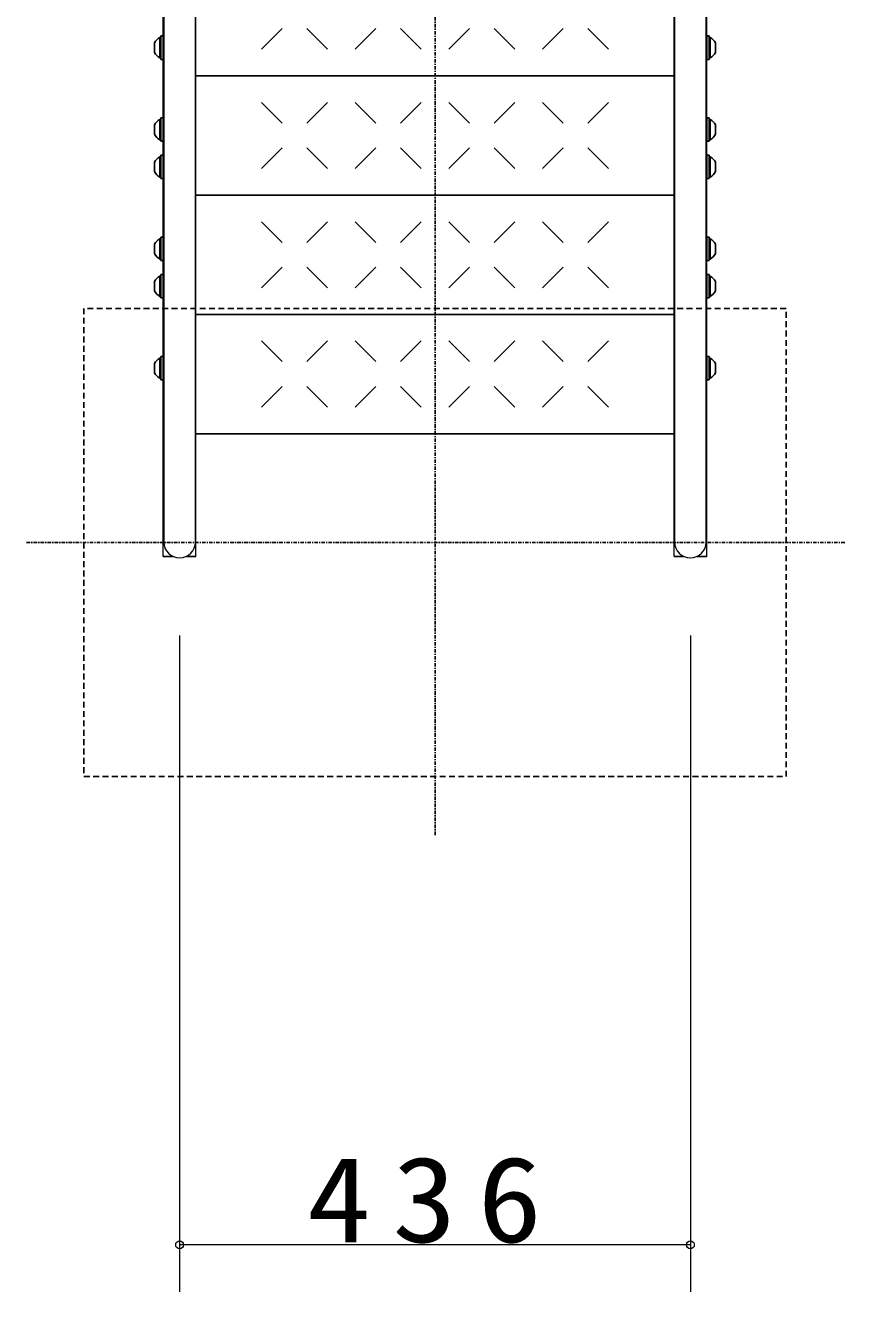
# Model space of a CAD drawing. Units: millimetres at full size; details may follow other scales. Extents: x -15630 to 0, y -2472 to 10680.
# Drawn here: x -10880 to -10180, y 7385 to 8467 of the extents above; entities that cross this region are included whole.
import ezdxf

# ---------------------------------------------------------------- set-up
doc = ezdxf.new("R2010")
doc.units = ezdxf.units.MM
doc.linetypes.add('USER2', pattern=[6, 3, -1, 1, -1])
doc.linetypes.add('USER4', pattern=[8, 5, -3])
doc.layers.add('線', color=2, linetype='Continuous', lineweight=25)
doc.layers.add('補助', color=2, linetype='Continuous', lineweight=13)
doc.styles.add('ＭＳ ゴシック', font='')
doc.styles.get('ＭＳ ゴシック').set_extended_font_data('MS Gothic')

# ---------------------------------------------------------------- blocks, each defined once
blk = doc.blocks.new('dimension_origin')
at = {"color": 0, "linetype": 'Continuous', "lineweight": -2}
blk.add_circle((0, 0), 1.25, dxfattribs=at)

msp = doc.modelspace()

# ---------------------------------------------------------------- linework, layer by layer
at = {"layer": '線', "color": 20, "linetype": 'USER2'}
for p, q in [((-10530.378, 7774.775), (-10530.378, 9830)), ((-10180.378, 8024.775), (-10880.378, 8024.775))]:
    msp.add_line(p, q, dxfattribs=at)
at = {"layer": '線', "color": 7, "lineweight": 13}
for p, q in [((-10762.578, 8012.971), (-10762.578, 8928.2)), ((-10734.578, 8012.971), (-10734.578, 8928.2)), ((-10326.178, 8012.971), (-10326.178, 8928.2)), ((-10298.178, 8012.971), (-10298.178, 8928.2))]:
    msp.add_line(p, q, dxfattribs=at)
at = {"layer": '線'}
for p, q in [((-10762.178, 8025.273), (-10762.178, 8928.2)), ((-10734.978, 8025.273), (-10734.978, 8928.2)), ((-10325.778, 8025.273), (-10325.778, 8928.2)), ((-10298.578, 8025.273), (-10298.578, 8928.2)), ((-10660.984, 8463.798), (-10678.662, 8446.121)), ((-10622.093, 8446.121), (-10639.771, 8463.798)), ((-10580.984, 8463.798), (-10598.662, 8446.121)), ((-10542.093, 8446.121), (-10559.771, 8463.798)), ((-10500.984, 8463.798), (-10518.662, 8446.121)), ((-10462.093, 8446.121), (-10479.771, 8463.798)), ((-10420.984, 8463.798), (-10438.662, 8446.121)), ((-10382.093, 8446.121), (-10399.771, 8463.798)), ((-10769.928, 8443.547), (-10769.928, 8451.547)), ((-10764.578, 8456.197), (-10765.578, 8456.197)), ((-10765.578, 8438.897), (-10765.578, 8456.197)), ((-10764.578, 8457.547), (-10762.578, 8457.547)), ((-10764.578, 8437.547), (-10764.578, 8457.547)), ((-10764.578, 8438.897), (-10764.578, 8456.197)), ((-10762.578, 8437.547), (-10762.578, 8457.547)), ((-10296.178, 8457.547), (-10298.178, 8457.547)), ((-10298.178, 8437.547), (-10298.178, 8457.547)), ((-10296.178, 8437.547), (-10296.178, 8457.547)), ((-10296.178, 8456.197), (-10295.178, 8456.197)), ((-10296.178, 8438.897), (-10296.178, 8456.197)), ((-10295.178, 8438.897), (-10295.178, 8456.197)), ((-10290.828, 8443.547), (-10290.828, 8451.547)), ((-10764.578, 8438.897), (-10765.578, 8438.897)), ((-10296.178, 8438.897), (-10295.178, 8438.897)), ((-10764.578, 8437.547), (-10762.578, 8437.547)), ((-10296.178, 8437.547), (-10298.178, 8437.547)), ((-10734.578, 8423.452), (-10326.178, 8423.452)), ((-10660.984, 8383.106), (-10678.662, 8400.784)), ((-10622.093, 8400.784), (-10639.771, 8383.106)), ((-10580.984, 8383.106), (-10598.662, 8400.784)), ((-10542.093, 8400.784), (-10559.771, 8383.106)), ((-10500.984, 8383.106), (-10518.662, 8400.784)), ((-10462.093, 8400.784), (-10479.771, 8383.106)), ((-10420.984, 8383.106), (-10438.662, 8400.784)), ((-10382.093, 8400.784), (-10399.771, 8383.106)), ((-10764.578, 8386.197), (-10765.578, 8386.197)), ((-10765.578, 8368.897), (-10765.578, 8386.197)), ((-10764.578, 8387.547), (-10762.578, 8387.547)), ((-10764.578, 8367.547), (-10764.578, 8387.547)), ((-10764.578, 8368.897), (-10764.578, 8386.197)), ((-10762.578, 8367.547), (-10762.578, 8387.547)), ((-10296.178, 8387.547), (-10298.178, 8387.547)), ((-10298.178, 8367.547), (-10298.178, 8387.547)), ((-10296.178, 8367.547), (-10296.178, 8387.547)), ((-10296.178, 8386.197), (-10295.178, 8386.197)), ((-10296.178, 8368.897), (-10296.178, 8386.197)), ((-10295.178, 8368.897), (-10295.178, 8386.197)), ((-10769.928, 8373.547), (-10769.928, 8381.547)), ((-10290.828, 8373.547), (-10290.828, 8381.547)), ((-10764.578, 8368.897), (-10765.578, 8368.897)), ((-10764.578, 8367.547), (-10762.578, 8367.547)), ((-10296.178, 8367.547), (-10298.178, 8367.547)), ((-10296.178, 8368.897), (-10295.178, 8368.897)), ((-10764.578, 8354.292), (-10765.578, 8354.292)), ((-10765.578, 8336.992), (-10765.578, 8354.292)), ((-10764.578, 8355.642), (-10762.578, 8355.642)), ((-10764.578, 8335.642), (-10764.578, 8355.642)), ((-10764.578, 8336.992), (-10764.578, 8354.292)), ((-10762.578, 8335.642), (-10762.578, 8355.642)), ((-10660.984, 8361.893), (-10678.662, 8344.215)), ((-10622.093, 8344.215), (-10639.771, 8361.893)), ((-10580.984, 8361.893), (-10598.662, 8344.215)), ((-10542.093, 8344.215), (-10559.771, 8361.893)), ((-10500.984, 8361.893), (-10518.662, 8344.215)), ((-10462.093, 8344.215), (-10479.771, 8361.893)), ((-10420.984, 8361.893), (-10438.662, 8344.215)), ((-10382.093, 8344.215), (-10399.771, 8361.893)), ((-10296.178, 8355.642), (-10298.178, 8355.642)), ((-10298.178, 8335.642), (-10298.178, 8355.642)), ((-10296.178, 8335.642), (-10296.178, 8355.642)), ((-10296.178, 8354.292), (-10295.178, 8354.292)), ((-10296.178, 8336.992), (-10296.178, 8354.292)), ((-10295.178, 8336.992), (-10295.178, 8354.292)), ((-10769.928, 8341.642), (-10769.928, 8349.642)), ((-10290.828, 8341.642), (-10290.828, 8349.642)), ((-10764.578, 8336.992), (-10765.578, 8336.992)), ((-10764.578, 8335.642), (-10762.578, 8335.642)), ((-10296.178, 8335.642), (-10298.178, 8335.642)), ((-10296.178, 8336.992), (-10295.178, 8336.992)), ((-10734.578, 8321.547), (-10326.178, 8321.547)), ((-10660.984, 8281.201), (-10678.662, 8298.879)), ((-10622.093, 8298.879), (-10639.771, 8281.201)), ((-10580.984, 8281.201), (-10598.662, 8298.879)), ((-10542.093, 8298.879), (-10559.771, 8281.201)), ((-10500.984, 8281.201), (-10518.662, 8298.879)), ((-10462.093, 8298.879), (-10479.771, 8281.201)), ((-10420.984, 8281.201), (-10438.662, 8298.879)), ((-10382.093, 8298.879), (-10399.771, 8281.201)), ((-10769.928, 8271.642), (-10769.928, 8279.642)), ((-10764.578, 8284.292), (-10765.578, 8284.292)), ((-10765.578, 8266.992), (-10765.578, 8284.292)), ((-10764.578, 8285.642), (-10762.578, 8285.642)), ((-10764.578, 8265.642), (-10764.578, 8285.642)), ((-10764.578, 8266.992), (-10764.578, 8284.292)), ((-10762.578, 8265.642), (-10762.578, 8285.642)), ((-10296.178, 8285.642), (-10298.178, 8285.642)), ((-10298.178, 8265.642), (-10298.178, 8285.642)), ((-10296.178, 8265.642), (-10296.178, 8285.642)), ((-10296.178, 8284.292), (-10295.178, 8284.292)), ((-10296.178, 8266.992), (-10296.178, 8284.292)), ((-10295.178, 8266.992), (-10295.178, 8284.292)), ((-10290.828, 8271.642), (-10290.828, 8279.642)), ((-10764.578, 8266.992), (-10765.578, 8266.992)), ((-10764.578, 8265.642), (-10762.578, 8265.642)), ((-10296.178, 8265.642), (-10298.178, 8265.642)), ((-10296.178, 8266.992), (-10295.178, 8266.992)), ((-10660.984, 8259.988), (-10678.662, 8242.31)), ((-10622.093, 8242.31), (-10639.771, 8259.988)), ((-10580.984, 8259.988), (-10598.662, 8242.31)), ((-10542.093, 8242.31), (-10559.771, 8259.988)), ((-10500.984, 8259.988), (-10518.662, 8242.31)), ((-10462.093, 8242.31), (-10479.771, 8259.988)), ((-10420.984, 8259.988), (-10438.662, 8242.31)), ((-10382.093, 8242.31), (-10399.771, 8259.988)), ((-10769.928, 8239.737), (-10769.928, 8247.737)), ((-10764.578, 8252.387), (-10765.578, 8252.387)), ((-10765.578, 8235.087), (-10765.578, 8252.387)), ((-10764.578, 8253.737), (-10762.578, 8253.737)), ((-10764.578, 8233.737), (-10764.578, 8253.737)), ((-10764.578, 8235.087), (-10764.578, 8252.387)), ((-10762.578, 8233.737), (-10762.578, 8253.737)), ((-10296.178, 8253.737), (-10298.178, 8253.737)), ((-10298.178, 8233.737), (-10298.178, 8253.737)), ((-10296.178, 8233.737), (-10296.178, 8253.737)), ((-10296.178, 8252.387), (-10295.178, 8252.387)), ((-10296.178, 8235.087), (-10296.178, 8252.387)), ((-10295.178, 8235.087), (-10295.178, 8252.387)), ((-10290.828, 8239.737), (-10290.828, 8247.737)), ((-10764.578, 8235.087), (-10765.578, 8235.087)), ((-10764.578, 8233.737), (-10762.578, 8233.737)), ((-10296.178, 8233.737), (-10298.178, 8233.737)), ((-10296.178, 8235.087), (-10295.178, 8235.087)), ((-10734.578, 8219.642), (-10326.178, 8219.642)), ((-10660.984, 8179.296), (-10678.662, 8196.974)), ((-10622.093, 8196.974), (-10639.771, 8179.296)), ((-10580.984, 8179.296), (-10598.662, 8196.974)), ((-10542.093, 8196.974), (-10559.771, 8179.296)), ((-10500.984, 8179.296), (-10518.662, 8196.974)), ((-10462.093, 8196.974), (-10479.771, 8179.296)), ((-10420.984, 8179.296), (-10438.662, 8196.974)), ((-10382.093, 8196.974), (-10399.771, 8179.296)), ((-10764.578, 8182.387), (-10765.578, 8182.387)), ((-10765.578, 8165.087), (-10765.578, 8182.387)), ((-10764.578, 8183.737), (-10762.578, 8183.737)), ((-10764.578, 8163.737), (-10764.578, 8183.737)), ((-10764.578, 8165.087), (-10764.578, 8182.387)), ((-10762.578, 8163.737), (-10762.578, 8183.737)), ((-10296.178, 8183.737), (-10298.178, 8183.737)), ((-10298.178, 8163.737), (-10298.178, 8183.737)), ((-10296.178, 8163.737), (-10296.178, 8183.737)), ((-10296.178, 8182.387), (-10295.178, 8182.387)), ((-10296.178, 8165.087), (-10296.178, 8182.387)), ((-10295.178, 8165.087), (-10295.178, 8182.387)), ((-10769.928, 8169.737), (-10769.928, 8177.737)), ((-10290.828, 8169.737), (-10290.828, 8177.737)), ((-10764.578, 8165.087), (-10765.578, 8165.087)), ((-10764.578, 8163.737), (-10762.578, 8163.737)), ((-10660.984, 8158.083), (-10678.662, 8140.405)), ((-10622.093, 8140.405), (-10639.771, 8158.083)), ((-10580.984, 8158.083), (-10598.662, 8140.405)), ((-10542.093, 8140.405), (-10559.771, 8158.083)), ((-10500.984, 8158.083), (-10518.662, 8140.405)), ((-10462.093, 8140.405), (-10479.771, 8158.083)), ((-10420.984, 8158.083), (-10438.662, 8140.405)), ((-10382.093, 8140.405), (-10399.771, 8158.083)), ((-10296.178, 8163.737), (-10298.178, 8163.737)), ((-10296.178, 8165.087), (-10295.178, 8165.087)), ((-10734.578, 8117.737), (-10326.178, 8117.737)), ((-10754.376, 8012.971), (-10762.578, 8012.971)), ((-10734.578, 8012.971), (-10742.78, 8012.971)), ((-10326.178, 8012.971), (-10317.976, 8012.971)), ((-10306.38, 8012.971), (-10298.178, 8012.971))]:
    msp.add_line(p, q, dxfattribs=at)
at = {"layer": '線', "color": 4, "linetype": 'USER4'}
msp.add_lwpolyline([(-10830.378, 8224.775), (-10830.378, 7824.775), (-10230.378, 7824.775), (-10230.378, 8224.775)], close=True, dxfattribs=at)
at = {"layer": '線'}
for centre, start, end in [((-10760.991, 8447.547), 117.93242, 155.88589), ((-10299.764, 8447.547), 24.11411, 62.06758), ((-10760.991, 8447.547), 204.11411, 242.06758), ((-10299.764, 8447.547), 297.93242, 335.88589), ((-10760.991, 8377.547), 117.93242, 155.88589), ((-10299.764, 8377.547), 24.11411, 62.06758), ((-10760.991, 8377.547), 204.11411, 242.06758), ((-10299.764, 8377.547), 297.93242, 335.88589), ((-10760.991, 8345.642), 117.93242, 155.88589), ((-10299.764, 8345.642), 24.11411, 62.06758), ((-10760.991, 8345.642), 204.11411, 242.06758), ((-10299.764, 8345.642), 297.93242, 335.88589), ((-10760.991, 8275.642), 117.93242, 155.88589), ((-10299.764, 8275.642), 24.11411, 62.06758), ((-10760.991, 8275.642), 204.11411, 242.06758), ((-10299.764, 8275.642), 297.93242, 335.88589), ((-10760.991, 8243.737), 117.93242, 155.88589), ((-10299.764, 8243.737), 24.11411, 62.06758), ((-10760.991, 8243.737), 204.11411, 242.06758), ((-10299.764, 8243.737), 297.93242, 335.88589), ((-10760.991, 8173.737), 117.93242, 155.88589), ((-10299.764, 8173.737), 24.11411, 62.06758), ((-10760.991, 8173.737), 204.11411, 242.06758), ((-10299.764, 8173.737), 297.93242, 335.88589)]:
    msp.add_arc(centre, 9.791, start, end, dxfattribs=at)
at = {"layer": '線', "color": 7, "lineweight": 13}
for centre in [(-10748.578, 8025.273), (-10312.178, 8025.273)]:
    msp.add_arc(centre, 13.6, 180, 0, dxfattribs=at)
at = {"layer": '補助'}
for p, q in [((-10748.578, 7945.273), (-10748.578, 7384.775)), ((-10312.178, 7945.273), (-10312.178, 7384.775)), ((-10312.178, 7424.775), (-10748.578, 7424.775))]:
    msp.add_line(p, q, dxfattribs=at)

# ---------------------------------------------------------------- block references
at = {"layer": '補助', "xscale": 2.67, "yscale": 2.67}
msp.add_blockref('dimension_origin', (-10748.578, 7424.775), dxfattribs=at)
at = {"layer": '補助', "xscale": 2.67, "yscale": 2.67, "rotation": 180}
msp.add_blockref('dimension_origin', (-10312.178, 7424.775), dxfattribs=at)

# ---------------------------------------------------------------- texts
at = {"layer": '補助', "insert": (-10530.378, 7425.775), "char_height": 73.31, "attachment_point": 8, "style": 'ＭＳ ゴシック'}
msp.add_mtext('\\T1.33;\\W1.1;436', dxfattribs=at)

doc.saveas('drawing.dxf')
